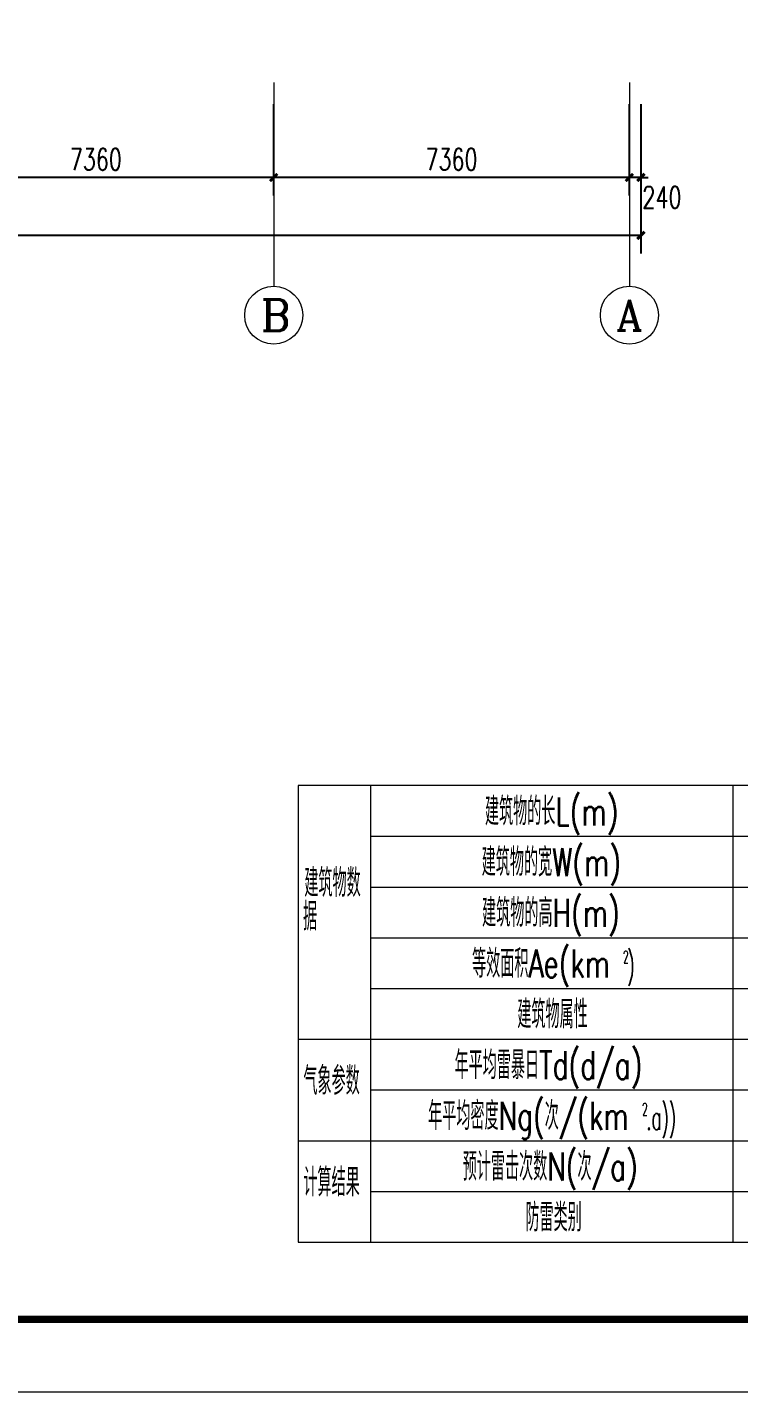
# Model space of a CAD drawing. Header units: inches. Extents: x -3272461 to -2504170, y 403793 to 1071042.
# Drawn here: x -2971542 to -2956821, y 492131 to 520362 of the extents above; entities that cross this region are included whole.
import ezdxf

# ---------------------------------------------------------------- set-up
doc = ezdxf.new("R2010")
doc.units = ezdxf.units.IN
doc.header["$LTSCALE"] = 1000
doc.header["$MEASUREMENT"] = 0
doc.layers.get('0').update_dxf_attribs({"lineweight": 18})
for name, color, linetype, lineweight in [('AXIS', 30, 'Continuous', 18), ('PUB_TITLE', 153, 'Continuous', 18), ('TEL_TAB', 7, 'Continuous', 18)]:
    doc.layers.add(name, color=color, linetype=linetype, lineweight=lineweight)
doc.styles.add('_TCH_AXIS', font='complex.shx', dxfattribs={"bigfont": 'gbcbig.shx'})
doc.styles.add('_TCH_DIM', font='simplex.shx', dxfattribs={"width": 0.7, "bigfont": 'gbcbig.shx'})
doc.styles.add('_TCH_DIM_T3', font='simplex.shx', dxfattribs={"width": 0.705882, "bigfont": 'gbcbig.shx'})
doc.dimstyles.new('_TCH_ARCH&&150', dxfattribs={"dimtxt": 446.25, "dimasz": 150, "dimexe": 375, "dimexo": 450, "dimgap": 150, "dimtad": 1, "dimdec": 0, "dimzin": 0, "dimdsep": 46, "dimtxsty": '_TCH_DIM_T3', "dimblk": 'ARCHTICK', "dimcen": 0.09, "dimdle": 300, "dimclrt": 7, "dimazin": 2, "dimtfac": 1, "dimtdec": 0, "dimtix": 1, "dimtmove": 2, "dimatfit": 3, "dimfxl": 1, "dimtolj": 1, "dimarcsym": 0})

# ---------------------------------------------------------------- blocks, each defined once
blk = doc.blocks.new('_ArchTick_0')
at = {"color": 0, "linetype": 'ByBlock'}
blk.add_lwpolyline([(-0.5, -0.5, 0.4, 0.4, 0), (0.5, 0.5, 0.4, 0.4, 0)], format="xyseb", dxfattribs=at)
blk = doc.blocks.new('*X60')
at = {"layer": 'AXIS', "color": 0, "lineweight": -2}
for p, q in [((-3010844, 518770), (-3010844, 515680)), ((-2958844, 518770), (-2958844, 515680)), ((-2958844, 516055), (-3010844, 516055))]:
    blk.add_line(p, q, dxfattribs=at)
at = {"layer": 'AXIS', "color": 0, "lineweight": -2, "xscale": 150, "yscale": 150, "zscale": 150, "rotation": 180}
blk.add_blockref('_ArchTick_0', (-3010844, 516055), dxfattribs=at)
at = {"layer": 'AXIS', "color": 0, "lineweight": -2, "xscale": 150, "yscale": 150, "zscale": 150}
blk.add_blockref('_ArchTick_0', (-2958844, 516055), dxfattribs=at)
at = {"layer": 'AXIS', "color": 7, "insert": (-2984844, 516428), "char_height": 446.2, "width": 2070, "attachment_point": 5, "style": '_TCH_DIM_T3'}
blk.add_mtext('52000', dxfattribs=at)
blk = doc.blocks.new('_ARCHTICK')
at = {"color": 0, "linetype": 'ByBlock', "const_width": 0.4}
blk.add_lwpolyline([(-0.5, -0.5), (0.5, 0.5)], dxfattribs=at)
blk = doc.blocks.new('*X61')
at = {"layer": 'AXIS', "color": 0, "lineweight": -2}
for p, q in [((-2959084, 518770), (-2959084, 516880)), ((-2958844, 518770), (-2958844, 516880)), ((-2959084, 517255), (-2959234, 517255)), ((-2958844, 517255), (-2959084, 517255)), ((-2958844, 517255), (-2958694, 517255))]:
    blk.add_line(p, q, dxfattribs=at)
at = {"layer": 'AXIS', "color": 0, "lineweight": -2, "xscale": 150, "yscale": 150, "zscale": 150}
blk.add_blockref('_ArchTick_0', (-2959084, 517255), dxfattribs=at)
at = {"layer": 'AXIS', "color": 0, "lineweight": -2, "xscale": 150, "yscale": 150, "zscale": 150, "rotation": 180}
blk.add_blockref('_ArchTick_0', (-2958844, 517255), dxfattribs=at)
at = {"layer": 'AXIS', "color": 7, "insert": (-2958410, 516842), "char_height": 446.2, "width": 1215, "attachment_point": 5, "style": '_TCH_DIM_T3'}
blk.add_mtext('240', dxfattribs=at)
blk = doc.blocks.new('*X62')
at = {"layer": 'AXIS', "color": 0, "lineweight": -2}
for p, q in [((-2966444, 518770), (-2966444, 516880)), ((-2959084, 518770), (-2959084, 516880)), ((-2959084, 517255), (-2966444, 517255))]:
    blk.add_line(p, q, dxfattribs=at)
at = {"layer": 'AXIS', "color": 0, "lineweight": -2, "xscale": 150, "yscale": 150, "zscale": 150, "rotation": 180}
blk.add_blockref('_ArchTick_0', (-2966444, 517255), dxfattribs=at)
at = {"layer": 'AXIS', "color": 0, "lineweight": -2, "xscale": 150, "yscale": 150, "zscale": 150}
blk.add_blockref('_ArchTick_0', (-2959084, 517255), dxfattribs=at)
at = {"layer": 'AXIS', "color": 7, "insert": (-2962764, 517628), "char_height": 446.2, "width": 1620, "attachment_point": 5, "style": '_TCH_DIM_T3'}
blk.add_mtext('7360', dxfattribs=at)
blk = doc.blocks.new('*X63')
at = {"layer": 'AXIS', "color": 0, "lineweight": -2}
for p, q in [((-2973804, 518770), (-2973804, 516880)), ((-2966444, 518770), (-2966444, 516880)), ((-2966444, 517255), (-2973804, 517255))]:
    blk.add_line(p, q, dxfattribs=at)
at = {"layer": 'AXIS', "color": 0, "lineweight": -2, "xscale": 150, "yscale": 150, "zscale": 150, "rotation": 180}
blk.add_blockref('_ArchTick_0', (-2973804, 517255), dxfattribs=at)
at = {"layer": 'AXIS', "color": 0, "lineweight": -2, "xscale": 150, "yscale": 150, "zscale": 150}
blk.add_blockref('_ArchTick_0', (-2966444, 517255), dxfattribs=at)
at = {"layer": 'AXIS', "color": 7, "insert": (-2970124, 517628), "char_height": 446.2, "width": 1620, "attachment_point": 5, "style": '_TCH_DIM_T3'}
blk.add_mtext('7360', dxfattribs=at)

msp = doc.modelspace()

# ---------------------------------------------------------------- linework, layer by layer
at = {"layer": 'AXIS'}
for p, q in [((-2966443.6, 519220.3), (-2966443.6, 515004.9)), ((-2959083.6, 519220.3), (-2959083.6, 515004.9))]:
    msp.add_line(p, q, dxfattribs=at)
for centre in [(-2966443.6, 514404.9), (-2959083.6, 514404.9)]:
    msp.add_circle(centre, 600, dxfattribs=at)
at = {"layer": 'PUB_TITLE'}
msp.add_lwpolyline([(-2940702.2, 492130.6), (-2940702.2, 555130.6), (-3029802.2, 555130.6), (-3029802.2, 492130.6)], close=True, dxfattribs=at)
msp.add_lwpolyline([(-2942202.2, 493630.6, 150, 150, 0), (-2942202.2, 553630.6, 150, 150, 0), (-3026052.2, 553630.6, 150, 150, 0), (-3026052.2, 493630.6, 150, 150, 0)], format="xyseb", close=True, dxfattribs=at)
at = {"layer": 'TEL_TAB'}
msp.add_lwpolyline([(-2965939.6, 495223.4), (-2949439.6, 495223.4), (-2949439.6, 504673.4), (-2965939.6, 504673.4)], close=True, dxfattribs=at)
for points in [[(-2964439.6, 504673.4), (-2964439.6, 495223.4)], [(-2956939.6, 504673.4), (-2956939.6, 495223.4)], [(-2964439.6, 503623.4), (-2949439.6, 503623.4)], [(-2964439.6, 502573.4), (-2949439.6, 502573.4)], [(-2964439.6, 501523.4), (-2949439.6, 501523.4)], [(-2964439.6, 500473.4), (-2949439.6, 500473.4)], [(-2965939.6, 499423.4), (-2949439.6, 499423.4)], [(-2964439.6, 498373.4), (-2949439.6, 498373.4)], [(-2965939.6, 497323.4), (-2949439.6, 497323.4)], [(-2964439.6, 496273.4), (-2949439.6, 496273.4)]]:
    msp.add_lwpolyline(points, dxfattribs=at)

# ---------------------------------------------------------------- texts
at = {"layer": 'AXIS', "color": 7, "style": '_TCH_AXIS'}
for s, height, p in [('B', 652.9, (-2966707.9, 514078.4)), ('A', 637.8, (-2959357, 514086))]:
    msp.add_text(s, height=height, dxfattribs=at).set_placement(p)
at = {"layer": 'TEL_TAB', "style": '_TCH_DIM'}
for s, height, width, p in [('建筑物的长L(m)', 578.72, 0.7, (-2962071.6, 503848.4)), ('建筑物的宽W(m)', 578.72, 0.7, (-2962139.1, 502798.4)), ('建筑物数', 578.72, 0.7, (-2965809.2, 502368.4)), ('据', 578.7, 0.7, (-2965836.2, 501674.2)), ('建筑物的高H(m)', 578.72, 0.7, (-2962131, 501748.4)), ('等效面积Ae(km', 578.72, 0.7, (-2962337.6, 500698.4)), ('2', 255, 0.494118, (-2959209.7, 500998.4)), (')', 510, 0.494118, (-2959125.7, 500698.4)), ('建筑物属性', 578.72, 0.7, (-2961402.3, 499648.4)), ('年平均雷暴日Td(d/a)', 578.723, 0.7, (-2962701.3, 498598.4)), ('气象参数', 578.72, 0.7, (-2965829, 498273.4)), ('年平均密度Ng(次/(km', 578.723, 0.7, (-2963247.4, 497548.4)), ('2', 255, 0.494118, (-2958815.9, 497848.4)), ('.a))', 510, 0.494118, (-2958731.9, 497548.4)), ('预计雷击次数N(次/a)', 578.723, 0.7, (-2962532, 496498.4)), ('计算结果', 578.72, 0.7, (-2965829, 496173.4)), ('防雷类别', 578.72, 0.7, (-2961234.7, 495448.4))]:
    msp.add_text(s, height=height, dxfattribs=dict(at, width=width)).set_placement(p)

# ---------------------------------------------------------------- dimensions: what is measured, and where the dimension line sits
at = {"layer": 'AXIS'}
for base, p1, p2, picture, middle in [((-3010843.6, 516054.9), (-2958843.6, 519220.3), (-3010843.6, 519220.3), '*X60', (-2984843.6, 516428)), ((-2973803.6, 517254.9), (-2966443.6, 519220.3), (-2973803.6, 519220.3), '*X63', (-2970123.6, 517628)), ((-2966443.6, 517254.9), (-2959083.6, 519220.3), (-2966443.6, 519220.3), '*X62', (-2962763.6, 517628))]:
    dim = msp.add_linear_dim(base=base, p1=p1, p2=p2, angle=180, dimstyle='_TCH_ARCH&&150', override={"dimsah": 1, "dimtzin": 0}, dxfattribs=at)
    dim.commit()
    dim.dimension.update_dxf_attribs({"geometry": picture, "text_midpoint": middle})
dim = msp.add_linear_dim(base=(-2959083.6, 517254.9), p1=(-2958843.6, 519220.3), p2=(-2959083.6, 519220.3), angle=180, dimstyle='_TCH_ARCH&&150', override={"dimsah": 1, "dimtzin": 0}, dxfattribs=at)
dim.commit()
dim.dimension.update_dxf_attribs({"geometry": '*X61', "text_midpoint": (-2958410.1, 516842.4), "dimtype": 160})

doc.saveas('drawing.dxf')
